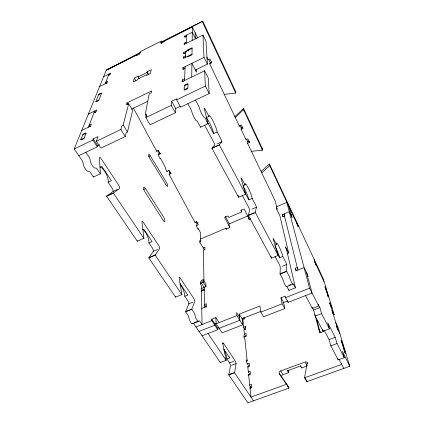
<?xml version="1.0" encoding="UTF-8"?>
<svg xmlns="http://www.w3.org/2000/svg" width="424" height="424" viewBox="0 0 424 424"><rect width="100%" height="100%" fill="white"/><g stroke="black" fill="none" stroke-linecap="round" stroke-linejoin="round"><path stroke-width="0.64" d="M251.167 151.336L261.921 150.297A1.95 1.876 -11.4 0 0 262.461 150.138L243.572 109.795L243.583 108.496A1.972 1.956 -16.8 0 0 243.1 108.809L234.817 116.833M243.095 109.456L243.1 109.026M191.743 77.046L191.908 63.335L196.508 72.228L196.492 70.644L195.925 69.547M192.183 40.402L192.342 27.009L164.618 40.969L164.528 41.531L160.866 43.375L161.268 41.086L140.339 51.633L139.687 54.039L136.088 55.846L136.263 55.247L106.154 70.4L74.216 148.941L81.98 160.288A2.793 1.018 62.5 0 1 83.003 162.54L83.29 164.438A5.512 1.998 62.8 0 0 88.07 171.413L89.024 171.333A2.745 0.996 63.1 0 1 90.365 172.547L93.439 177.041L100.366 173.814A2.74 0.954 63.3 0 0 100.414 173.368L99.349 157.712A2.655 0.896 63.1 0 1 101.103 158.661L118.688 185.187A2.56 0.853 64.3 0 1 119.727 188.399L113.59 192.915L107.908 195.506M229.697 227.163L224.635 217.353L227.969 215.927L228.759 217.47L241.585 211.979L241.611 209.88M247.144 143.413L249.498 142.347L247.87 138.918L246.1 139.724L241.166 129.357L241.198 127.894L242.963 127.089M187.885 87.975L187.996 84.058A2.072 0.604 -28.7 0 0 186.184 84.254A2.072 0.604 -28.7 0 0 184.318 85.839L184.149 89.777A2.104 0.625 -28.8 0 0 185.993 89.597A2.104 0.625 -28.8 0 0 187.885 87.975L184.149 89.777M286.645 286.295A2.38 0.334 68 0 1 287.101 286.969L288.961 290.403L295.433 287.859L293.599 284.409A2.385 0.307 67.9 0 0 293.032 283.683L292.926 284.149L286.391 286.73A4.759 0.673 68 0 1 283.508 281.419L282.887 279.549A2.401 0.345 67.9 0 0 282.039 277.625L280.121 274.084A2.385 0.345 67.9 0 1 280.073 273.74L280.259 267.035A2.321 0.323 67.7 0 0 279.093 264.014L275.065 256.504M187.71 56.233L187.684 56.943L192.008 54.813L192.093 47.727L187.922 49.794L187.901 50.467L183.725 52.534L183.65 53.901L185.749 52.862M184.551 80.539L185.15 66.642M185.558 57.293L185.813 51.5L192.088 48.389M186.163 43.402L186.523 35.102M184.626 78.774L182.256 79.929L182.161 81.694L204.628 70.792L208.242 77.894L209.202 93.55L180.656 107.14L176.633 99.831L176.707 98.808L171.646 101.235L171.264 105.412L175.372 112.758L150.091 124.767L145.84 117.575L146.439 114.31A1.42 0.429 -30.1 0 0 145.299 114.369L149.174 93.773L151.463 92.655L151.787 90.853L126.993 102.937L126.485 104.813L128.737 103.716L132.68 110.288L127.47 131.965A1.399 0.435 -30.9 0 0 126.119 133.104L125.276 136.554L100.917 148.124L96.396 141.229L97.981 136.586L93.211 138.876L92.803 140.031L74.216 148.941M186.216 42.167L184.228 43.158L184.164 44.398L202.948 35.033L204.002 57.404L182.908 67.745L182.823 69.329L185.081 68.222M185.622 55.873L183.491 56.922L183.412 58.353L192.019 54.102M195.639 38.907L192.279 32.213L184.61 36.072L184.546 37.222L186.475 36.257M224.052 94.372L235.172 93.216A2.035 2.025 -87.3 0 0 235.596 93.105L235.813 91.897L202.741 21.2L161.83 41.806L161.019 42.506L161.565 43.603M175.372 112.758L175.684 108.491L171.646 101.235M193.503 323.385A2.3 0.705 69.6 0 1 193.805 323.766L220.31 362.509L226.14 360.31A2.221 0.604 70.5 0 0 226.072 359.801L222.738 343.493A2.157 0.578 70.1 0 1 223.559 343.366L235.092 360.76A2.125 0.551 70.5 0 1 236.083 363.591L234.599 372.452A2.178 0.572 70.9 0 0 234.599 372.85L253.446 400.802M286.953 384.902L288.855 387.626A2.072 1.569 -34.4 0 1 289.014 388.061L247.87 402.8L228.843 374.986A2.173 0.594 71 0 1 228.854 374.583L230.497 365.679A2.12 0.567 70.6 0 0 229.517 362.854L226.877 358.927A7.452 2.03 70.4 0 0 224.026 349.991M288.463 386.99L279.066 373.141A2.03 1.489 -33.5 0 1 280.677 370.936L305.063 362.027A2.046 1.516 -30.1 0 1 307.289 362.843L304.575 377.296A2.099 1.595 -31 0 0 304.591 377.779L306.859 381.664L349.784 366.283L337.796 326.708L335.824 322.796A1.977 1.399 -24.4 0 0 335.559 322.913M196.466 225.589L198.247 224.826L196.678 221.407M196.609 221.768L194.971 222.478L195.045 222.112M204.559 125.08L213.516 141.775A2.655 0.424 65.7 0 1 214.74 145.029L212.016 148.05A2.745 0.456 65.7 0 0 211.989 148.294L238.532 197.298L245.602 194.229A2.634 0.387 66.6 0 0 245.507 193.779L241.039 178.138A2.533 0.36 66.4 0 1 241.733 178.599L245.046 184.869A8.713 1.219 66.6 0 1 247.945 187.419A8.713 1.219 66.6 0 1 252.19 198.416L255.19 204.103A2.465 0.345 66.8 0 1 256.403 207.241L255.354 212.286A2.539 0.366 66.9 0 0 255.375 212.588L278.171 255.423L271.487 258.142L248.416 215.546A2.528 0.392 66.9 0 1 248.4 215.244L249.688 210.108A2.459 0.371 66.8 0 0 248.491 206.976L242.247 195.337M148.246 74.719L146.99 72.493L147.149 71.757L151.236 69.732L150.494 73.458L146.338 75.509L146.503 74.746L137.572 79.161L137.381 79.935L133.263 81.965L134.291 78.122L138.341 76.119L138.15 76.871L139.104 78.525M125.276 136.554L120.888 129.511L121.789 126.129A1.41 0.419 -30.8 0 1 123.156 124.99L128.737 103.716M286.391 286.73L286.518 286.253M78.795 155.64L97.287 146.837L97.674 145.665L99.449 144.817M194.971 222.478L169.171 174.524L170.846 173.766L171.068 173.156M169.171 174.524L169.844 172.711L170.671 172.335M166.86 171.508L169.203 170.194M84.259 137.911L86.024 133.343L82.622 134.991L80.799 139.581A2.041 0.578 -31.8 0 0 82.198 139.586A2.041 0.578 -31.8 0 0 84.259 137.911L80.799 139.581M88.409 127.184L94.679 110.998L95.723 112.636M98.914 100.059L101.537 93.269A1.712 0.413 -30.6 0 0 100.303 93.402A1.712 0.413 -30.6 0 0 98.601 94.727L95.893 101.548L98.909 100.059A1.76 0.435 -31 0 1 97.138 101.447A1.76 0.435 -31 0 1 95.898 101.548M105.221 83.756L109.005 73.993L109.678 75.112M204.124 287.35L200.43 281.589L200.467 284.175L201.4 285.628L202.031 324.561L199.879 321.371A2.305 0.678 69.5 0 0 198.92 320.963A4.611 1.367 69.3 0 1 196.98 320.136A4.611 1.367 69.3 0 1 195.008 315.17A2.327 0.694 69.3 0 0 194.022 312.689L191.807 309.403A2.321 0.694 69.2 0 1 191.855 309.032L194.796 301.427A2.247 0.657 68.8 0 0 193.784 298.454L180.248 278.043A2.295 0.694 68.1 0 0 179.129 277.837L181.806 294.118A2.359 0.731 68.5 0 1 181.838 294.616L175.605 297.155L148.782 257.946A2.454 0.827 67.2 0 1 148.877 257.607L153.435 251.241L157.601 249.46M179.898 284.218A7.908 2.427 68.5 0 1 184.747 296.254L187.837 300.849A2.242 0.678 68.9 0 1 188.844 303.822L185.717 311.486A2.316 0.721 69.3 0 0 185.664 311.863L187.901 315.127A2.321 0.721 69.4 0 1 188.738 316.982L189.168 318.859A4.6 1.415 69.5 0 0 192.533 323.766L198.639 321.355M158.507 154.691L160.192 153.912L160.447 153.356M133.268 107.786L156.7 151.336L158.523 150.276M156.7 151.336L156.965 150.79M181.838 294.616L155.248 255.195A2.459 0.8 67.2 0 1 155.338 254.856L159.689 248.565A2.38 0.753 66.9 0 0 158.661 245.475L143.301 222.309A2.443 0.79 65.9 0 0 141.897 221.779L143.884 237.864A2.539 0.843 66.3 0 1 143.884 238.341L137.318 241.187L106.62 196.312A2.629 0.938 64.3 0 1 106.774 196.021L113.139 191.404L117.528 189.401M192.533 323.761L192.973 323.173M161.019 42.506L202.741 21.2M187.843 103.716L190.609 108.825A2.904 0.493 64.9 0 1 191.648 111.183L192.194 113.044A5.74 0.965 65 0 0 196.344 120.697L196.879 120.829A2.857 0.482 65.2 0 1 197.891 122.271L200.557 127.195L208.067 123.702A2.851 0.44 65.3 0 0 207.999 123.289L204.156 108.279A2.761 0.408 65.2 0 1 205.11 109.175L208.937 116.409A9.45 1.389 65.5 0 1 212.795 120.575A9.45 1.389 65.5 0 1 217.157 131.997L220.602 138.531A2.661 0.392 65.7 0 1 221.847 141.786L219.388 144.695A2.756 0.419 65.8 0 0 219.367 144.934L245.602 194.229M235.188 117.755L243.09 110.113A1.993 1.972 -15.3 0 1 243.572 109.795M261.216 171.407L269.06 164.242A1.913 1.823 -10.7 0 1 269.399 164.008L297.431 223.602L298.099 226.665L296.509 222.86M261.974 172.663L269.277 165.996A1.924 1.829 -10.7 0 1 269.749 165.704L269.526 163.95M140.609 52.592L106.292 70.066L140.381 52.613M324.546 330.391L321.604 332.395A1.966 1.394 -26.4 0 1 319.41 331.716L314.953 314.656M103.594 76.707L110.812 73.087L110.298 74.428L108.48 75.34M99.582 86.57L107.108 82.818L107.659 81.371L105.783 82.309L106.472 83.433M98.601 94.727L101.537 93.269M138.15 76.871L146.99 72.493M88.393 114.077L96.778 109.97L96.078 111.803L93.964 112.837M210.357 62.699L212.058 61.867M195.157 70.119L207.394 64.157L205.979 41.176L202.948 35.033M209.456 63.87L211.746 62.752L209.944 58.957L208.105 59.858L206.742 56.991M81.747 130.417L90.635 126.103L91.414 124.062L89.204 125.138L90.248 126.739M131.498 109.175L147.95 101.209M184.318 85.839L187.996 84.058M176.633 99.831L205.343 86.061L204.628 70.792M96.396 141.229L120.888 129.511M145.84 117.575L171.264 105.412M175.684 108.491L180.152 106.36M100.234 167.263L101.903 166.478L111.411 180.719L108.109 182.241L112.111 188.198A2.555 0.88 64.2 0 1 113.139 191.404M206.223 117.676L208.937 116.409M206.864 123.819L207.999 123.289M148.506 156.657L150.276 155.836L166.415 182.293A2.973 0.774 65.4 0 1 167.708 186.025A2.973 0.774 65.4 0 1 166.171 185.129L149.884 158.523A3.074 0.811 64.5 0 1 148.575 154.718A3.074 0.811 64.5 0 1 150.276 155.836M158.724 153.292L159.837 152.778M206.997 121.243L213.59 133.639L217.157 131.997M238.919 126.14L241.293 125.053L242.947 128.541L241.166 129.357M217.104 143.948L221.847 141.786M212.016 148.05L218.159 145.257M106.62 196.312L113.441 193.201A2.634 0.906 64.4 0 1 113.59 192.915M211.989 148.294L219.367 144.934M247.118 141.839L248.867 141.044M143.254 189.639L145.49 188.627L163.468 216.865A3.275 0.949 66.1 0 1 164.894 221.063A3.275 0.949 66.1 0 1 163.171 220.337L145.008 191.929A3.392 1.002 65.1 0 1 143.566 187.641A3.392 1.002 65.1 0 1 145.49 188.627M142.681 229.612L143.741 229.151L152.046 241.59L148.914 242.941A8.39 2.767 66.3 0 0 147.25 235.643A8.39 2.767 66.3 0 0 143.005 229.527M243.339 185.617L245.046 184.869M244.341 191.447L248.819 199.868L252.19 198.416M196.879 223.4L198.056 222.892M251.925 209.154L256.403 207.241M149.953 257.151L155.338 254.856M248.4 215.244L254.193 212.779M148.782 257.946L155.248 255.195M248.416 215.546L255.375 212.588M247.743 215.991L229.024 223.957L229.384 227.799L226.066 229.209L225.981 228.207L200.573 238.993M276.474 206.774L286.82 202.386L288.935 206.684L291.452 216.097M250.6 218.805L248.909 219.521L248.538 216.998M199.582 242.184L200.69 241.712L200.547 232.84L198.247 228.562L198.114 229.31L196.476 226.262L197.028 223.337L196.095 221.598M203.096 247.992L204.914 247.229L204.972 249.376L203.292 250.081L203.997 281.557M284.483 215.986L282.702 216.733L282.209 214.708L289.295 211.724L292.168 217.544L290.917 214.088M274.927 245.242L276.538 244.579A8.194 1.065 67.5 0 1 278.674 245.867A8.194 1.065 67.5 0 1 282.808 256.456L285.442 261.454A2.327 0.297 67.6 0 1 286.619 264.475L286.645 271.111A2.39 0.313 67.8 0 0 286.704 271.45L288.596 275.012A2.406 0.318 67.8 0 1 289.444 276.941L290.08 278.812A4.77 0.62 67.9 0 0 292.926 284.149M201.077 288.59L205.963 286.603L205.894 284.038L203.149 279.729L201.315 280.481L202.693 282.633M200.372 283.439L203.202 282.283L203.149 279.729M287.488 253.488L288.659 253.017L279.856 215.694L276.893 209.848L276.437 207.866L277.179 209.329L275.234 200.96L247.796 143.8L247.759 141.696L246.636 139.332M184.747 296.254L187.731 295.046A7.913 2.39 68.4 0 0 187.721 294.569M277.455 253.7L279.612 257.755L282.808 256.456M201.315 290.292L204.585 288.967M200.96 291.256L204.183 289.952L204.416 290.308M188.844 303.822L192.809 302.227M282.373 266.182L286.619 264.475M186.735 311.078L191.855 309.032M280.073 273.74L285.548 271.546M185.664 311.863L191.807 309.403M280.121 274.084L286.704 271.45M307.23 275.07L308.031 276.644L307.305 273.931L304.093 267.629L295.867 270.909L295.215 268.238L297.256 267.422L297.865 268.599M201.697 308.465L206.493 306.552L206.419 303.743L204.511 304.512L206.287 307.225M194.192 322.696L197.234 321.493M288.887 285.315L290.663 284.615M202.057 335.824L217.772 329.713L211.836 320.703L211.783 319.171L215.848 317.571L218.805 322.113M195.978 326.936L211.836 320.703M216.489 323.014L214.756 323.692L214.825 325.235L199.036 331.404M219.129 328.324L239.82 320.274L239.221 314.12L259.939 306.011L260.824 312.101L263.585 316.776L284.806 308.561L283.603 302.508L280.974 297.775L285.219 296.116L285.522 297.606L288.14 302.36L312.043 293.064L306.504 272.362M239.221 314.12L242.046 318.689L242.682 324.864L222.086 332.835L216.134 323.756L236.921 315.626L236.64 312.541L239.518 317.179M285.522 297.606L309.541 288.214L286.82 202.386M217.772 329.713L217.698 328.171L218.848 327.72M242.046 318.689L260.85 311.364M283.603 302.508L287.827 300.865M242.692 319.145L244.436 318.466L244.309 317.284M260.824 312.101L282.146 303.801L280.974 297.775M243.53 327.217L245.3 326.533L245.671 327.127M245.962 336.645L244.404 334.165L246.053 333.529L246.328 336.078L243.917 337.001M305.582 295.576L312.324 308.428L318.7 305.985L318.291 304.485L319.887 307.586L321.562 313.649L329.427 328.87L323.109 331.234L315.138 316.087L313.553 310.008L312.477 307.951M222.377 343.822L223.559 343.366M313.553 310.008L319.887 307.586M315.138 316.087L321.562 313.649M226.877 358.927L229.676 357.872L223.75 349M229.517 362.854L234.159 361.11M231.424 365.329L236.083 363.591M246.1 361.349L247.187 360.941L244.934 339.29L244.176 338.087L243.911 335.517L244.913 337.106M246.901 363.999L249.238 363.13L249.545 366.002L247.78 366.659L248.326 371.922L250.065 374.567M228.854 374.583L233.64 372.807M228.843 374.986L234.599 372.85M329.061 339.582L335.193 337.313L337.006 343.53L344.304 357.655L338.182 359.87L330.789 345.82L329.061 339.582L324.19 330.296M248.326 371.922L250.112 371.265L250.43 374.228L248.045 375.108M330.789 345.82L337.006 343.53M279.458 373.777L281.393 376.925A2.019 1.495 -33.6 0 1 282.988 374.721L288.559 372.696L287.414 370.804L300.515 366.023L301.628 367.942L306.706 366.092M251.533 387.801L250.918 386.879A1.569 0.387 71 0 1 250.43 387.123A1.569 0.387 71 0 1 249.688 385.029L251.522 384.361L251.856 387.483L250.017 388.151L250.944 397.092L286.666 384.234L289.014 388.061M249.704 387.319L250.918 386.879M304.591 377.779L341.712 364.417L341.357 363.177M281.759 377.45L283.232 379.565M283.969 380.62L286.2 383.821M85.844 152.28L89.003 156.965A2.798 0.986 62.7 0 1 90.132 159.853A5.528 1.935 62.9 0 0 92.374 165.625A5.528 1.935 62.9 0 0 95.692 168.089A2.751 0.965 63.2 0 1 97.324 169.298L100.366 173.814M113.441 193.201L143.884 238.341M208.057 333.492L226.14 360.31M148.914 242.941L152.417 248.151A2.374 0.774 66.9 0 1 153.435 251.241M187.731 295.046L180.412 284.08A7.913 2.39 68.4 0 1 180.444 283.661M250.017 388.151L250.425 388.766M92.803 140.031L97.287 146.837M93.211 138.876L97.674 145.665M211.783 319.171L217.698 328.171M247.78 366.659L248.178 367.269M249.148 366.347L246.689 362.557L246.397 359.716L247.187 360.941M203.202 282.283L205.963 286.603M236.921 315.626L242.682 324.864M244.229 328.049L245.226 329.644M123.156 124.99L127.47 131.965M243.191 317.698L244.16 319.261M204.564 250.075L199.879 242.448L199.852 240.339L200.69 241.712M280.677 370.936L282.607 374.095M126.993 102.937L127.974 104.569M145.299 114.369L146.572 116.52M304.957 377.943L306.844 381.176M134.291 78.122L135.881 80.862M225.981 228.207L226.564 229.23M305.434 362.674L307.273 365.891M307.289 362.843L307.66 363.49M147.149 71.757L148.713 74.523M282.146 303.801L284.806 308.561M167.189 171.842L165.418 168.551L165.652 167.957L160.309 158.019L160.055 158.587L158.247 155.237L159.286 153.022L158.035 150.7M158.391 150.552L160.192 153.912M169.091 170.49L170.846 173.766M168.418 170.035L169.971 172.928M182.256 79.929L183.179 81.662M161.268 41.086L161.862 42.193M195.496 100.075L198.231 105.216A2.915 0.456 65.1 0 1 199.269 107.579L199.831 109.44A5.756 0.89 65.2 0 0 203.939 117.141L204.437 117.284A2.862 0.445 65.3 0 1 205.433 118.747L208.067 123.702M317.459 320.374L317.968 322.304L316.961 320.396L319.378 329.596L320.698 332.681M319.41 331.716L319.982 332.792M276.538 244.579L273.639 239.088A2.374 0.318 67.3 0 0 273.151 238.966L278.049 254.946A2.47 0.334 67.5 0 1 278.171 255.423M182.908 67.745L183.783 69.403M339.2 359.632L343.816 368.424M183.491 56.922L184.096 58.083M183.725 52.534L184.318 53.673M295.215 268.238L296.434 270.581M288.659 253.017L285.453 246.832L286.825 250.838L295.433 287.859M335.193 337.313L327.683 322.728L329.427 328.87M205.343 86.061L209.202 93.55M309.541 288.214L318.7 305.985M349.784 366.283L342.438 351.374L344.304 357.655M225.404 216.367L229.252 223.84M187.922 49.794L188.505 50.933M184.228 43.158L184.8 44.276M184.61 36.072L185.203 37.238M344.193 350.59L345.311 353.097L344.193 350.59L341.161 340.318L342.253 342.778L345.221 352.588M341.241 340.79L342.253 342.778M340.006 334.001L337.345 328.748L336.524 326.014L337.186 327.328M332.517 312.573L333.593 314.714A1.908 1.32 -24.3 0 0 334.123 314.576L324.349 282.326L314.703 261.719M204.002 57.404L207.394 64.157M282.209 214.708L283.306 216.876M241.585 211.979L240.806 210.426L244.171 208.979L249.423 219.489M332.082 307.851L329.517 302.725L330.911 306.488M195.22 36.941L196.19 38.87M284.849 215.699L283.979 213.961L297.918 270.088M334.123 314.576L332.183 310.707A1.919 1.314 -24.5 0 1 331.785 310.829M327.397 294.834L328.393 297.065L325.017 286.741L328.351 296.742M192.342 27.009L197.663 37.9M325.065 287.09L326.003 288.983M208.619 59.328L210.309 62.885L209.864 64.077L239.555 126.463M239.899 125.138L241.579 128.689M243.583 108.496L262.297 148.511L262.461 150.138M297.484 223.718L323.342 278.997L324 281.578M202.322 21.704L235.728 93.047M269.749 165.704L297.892 225.807M330.164 304.013L338.013 330.068M271.026 256.499L271.371 257.665A2.465 0.366 67.6 0 1 271.487 258.142M337.827 358.614L338.182 359.87M237.97 195.135L238.436 196.842A2.624 0.419 66.6 0 1 238.532 197.298M322.611 329.384L323.109 331.234M312.064 307.426L312.324 308.428M316.066 264.624L316.267 265.456L314.905 262.546L314.115 259.271M288.68 289.115L288.961 290.403M287.933 301.363L288.14 302.36M269.166 165.116L269.24 165.699M245.3 326.533L245.565 329.003L243.933 329.634L244.404 334.165M249.688 385.029L248.634 374.89A1.532 0.371 70.7 0 1 249.365 375.129M261.868 149.746L261.894 150.022M215.848 317.571L216.134 323.756M249.466 141.303L249.498 142.347M204.13 287.456L204.575 307.321M246.09 138.696L246.1 139.724M195.204 32.727L195.226 38.091M262.297 148.506A1.924 1.85 -11.6 0 1 262.037 148.601M235.813 91.897A2.009 1.998 -87.5 0 1 235.543 92.003M93.492 176.591A2.735 0.986 63.2 0 1 93.439 177.041M137.323 240.71A2.528 0.874 66.3 0 1 137.318 241.187M175.573 296.657A2.353 0.753 68.6 0 1 175.605 297.155M82.622 134.991A2.009 0.557 -31.7 0 1 84.646 133.353A2.009 0.557 -31.7 0 1 86.024 133.343M100.032 166.966A9.074 3.132 63.6 0 1 105.825 173.215A9.074 3.132 63.6 0 1 108.109 182.241M220.247 361.995A2.215 0.625 70.7 0 1 220.268 362.133M220.289 362.266A2.215 0.625 70.7 0 1 220.31 362.509M244.781 328.913A1.367 0.313 69.4 0 1 244.325 328.95A1.367 0.313 69.4 0 1 243.673 327.132L242.835 319.065A1.341 0.302 69.1 0 1 243.286 319.06M229.559 356.838A7.462 1.998 70.3 0 1 229.633 357.384M306.859 381.664A2.088 1.601 -31 0 1 306.833 381.425M286.507 383.805A2.083 1.564 -34.3 0 1 286.666 384.234M301.321 367.02A7.075 5.252 -31.8 0 1 301.628 367.942M288.559 372.696A7.075 5.252 -31.8 0 1 288.659 370.581M319.378 329.596A6.731 4.706 -26.4 0 1 318.8 329.793M300.393 365.557A7.091 5.242 -31.8 0 1 300.515 366.023M287.414 370.804A7.091 5.242 -31.8 0 1 287.355 370.316M200.499 126.781A2.846 0.477 65.2 0 1 200.557 127.195M274.969 246.217A8.183 1.113 67.5 0 1 275.245 246.699M275.526 247.213A8.183 1.113 67.5 0 1 279.612 257.755M206.159 117.591A9.439 1.452 65.4 0 1 210.654 125.043A9.439 1.452 65.4 0 1 213.59 133.639M243.053 186.306A8.703 1.272 66.6 0 1 248.819 199.868"/></g></svg>
